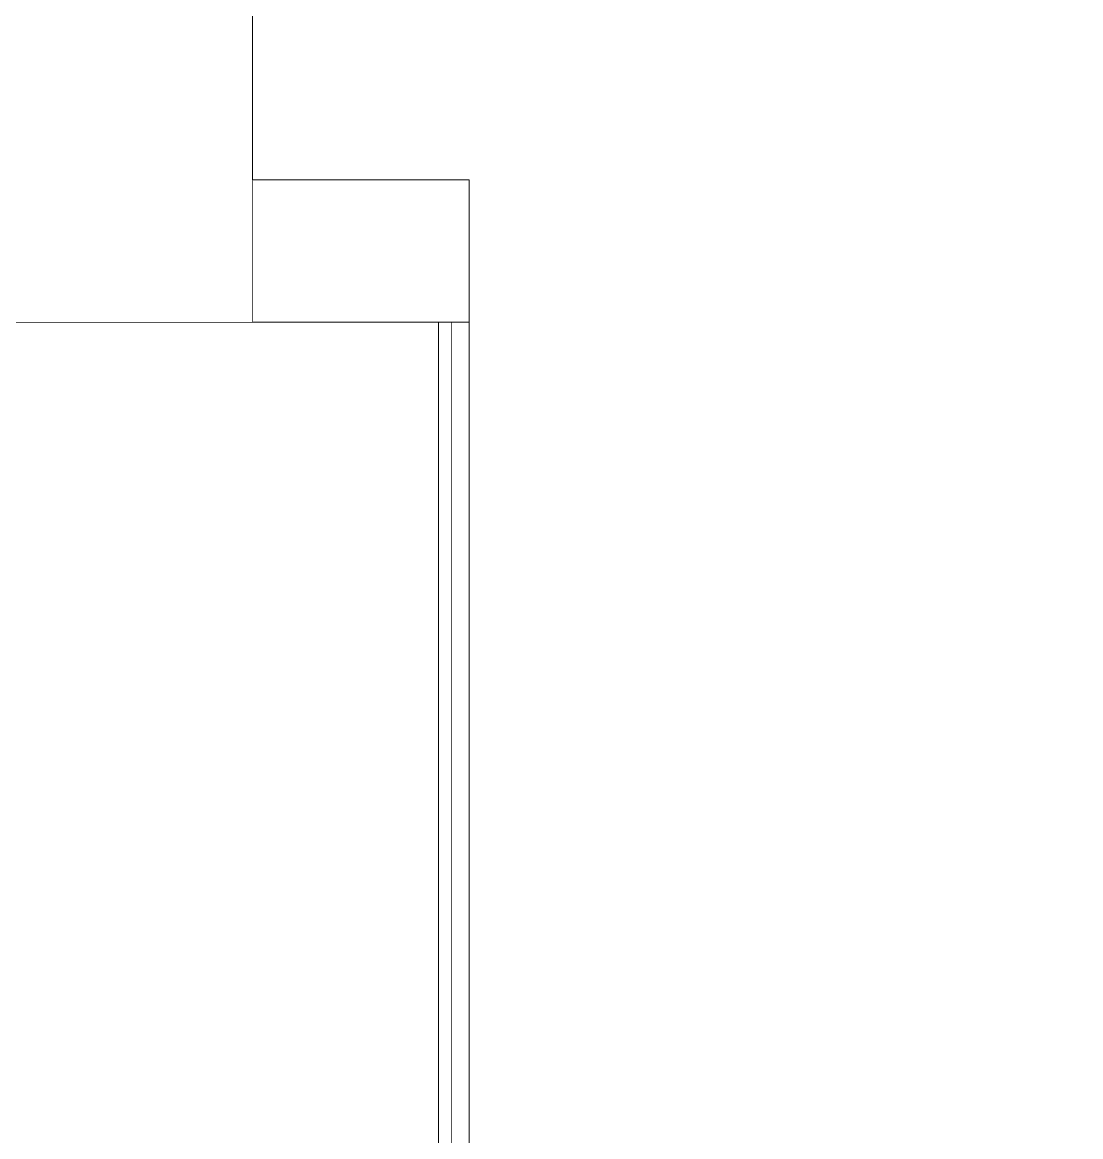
# Model space of a CAD drawing. Header units: millimetres. Extents: x -2171 to 1563, y -1758 to -1505.
# Drawn here: x -163.49 to -162.97, y -1729.504 to -1728.957 of the extents above; entities that cross this region are included whole.
import ezdxf

# ---------------------------------------------------------------- set-up
doc = ezdxf.new("R2010")
doc.units = ezdxf.units.MM
doc.linetypes.add('Wipeout_Contour', pattern=[1000, 0, -1000])
for name, color, linetype, lineweight, true_color in [('2D Drafting - General_Pen_No__87', 251, 'Continuous', 9, 0x6a6a6a), ('Interior - Stair & Railing_Pen_No__11', 49, 'Continuous', 13, 0x464646), ('Structural - Bearing_Pen_No__87', 251, 'Continuous', 9, 0x6a6a6a)]:
    doc.layers.add(name, color=color, linetype=linetype, lineweight=lineweight, true_color=true_color)
doc.layers.add('Interior - Stair & Railing', color=7, linetype='Continuous')
doc.layers.add('Structural - Bearing', color=7, linetype='Continuous')

# ---------------------------------------------------------------- blocks, each defined once
blk = doc.blocks.new('Section Element_72_1')
at = {"color": 254, "linetype": 'Wipeout_Contour', "lineweight": 0, "ltscale": 248643.697714}
blk.add_wipeout([(-10092, 28480), (-10092, 25400), (-9985.5, 25400), (-9985.5, 24520), (-9238, 24520), (-7500, 24520), (-7500, 27020), (-7408, 27020), (-7408, 28480)], dxfattribs=at).dxf.layer = 'Structural - Bearing'
at = {"layer": 'Structural - Bearing_Pen_No__87', "color": 251, "linetype": 'Continuous', "lineweight": 9, "true_color": 0x6a6a6a}
blk.add_line((-10092, 28480), (-10092, 24520), dxfattribs=at)
blk = doc.blocks.new('Section Element_378_1')
at = {"color": 254, "linetype": 'Wipeout_Contour', "lineweight": 0, "ltscale": 119349.026722}
blk.add_wipeout([(-21258.76, 25400), (-21258.76, 24520), (-9994, 24520), (-9994, 25400)], dxfattribs=at).dxf.layer = 'Interior - Stair & Railing'
at = {"layer": 'Interior - Stair & Railing_Pen_No__11', "color": 49, "linetype": 'Continuous', "lineweight": 13, "true_color": 0x464646}
for p, q in [((-9994, 25400), (-21258.76, 25400)), ((-9994, 24520), (-9994, 25400))]:
    blk.add_line(p, q, dxfattribs=at)
blk = doc.blocks.new('Section Element_379_1')
at = {"layer": 'Interior - Stair & Railing_Pen_No__11', "color": 49, "linetype": 'Continuous', "lineweight": 13, "true_color": 0x464646}
blk.add_line((-10000.5, 24520), (-10000.5, 25400), dxfattribs=at)
at = {"color": 254, "linetype": 'Wipeout_Contour', "lineweight": 0, "ltscale": 107541.516659}
blk.add_wipeout([(-9994, 25400), (-9994, 24520), (-9985.5, 24520), (-9985.5, 25400)], dxfattribs=at).dxf.layer = 'Interior - Stair & Railing'
at = {"layer": 'Interior - Stair & Railing_Pen_No__11', "color": 49, "linetype": 'Continuous', "lineweight": 13, "true_color": 0x464646}
for p in [(-9994, 25400), (-9985.5, 24520)]:
    blk.add_line(p, (-9985.5, 25400), dxfattribs=at)
blk = doc.blocks.new('Section Element_381_1')
at = {"color": 254, "linetype": 'Wipeout_Contour', "lineweight": 0, "ltscale": 111485.658198}
blk.add_wipeout([(-10092, 26500), (-10242, 26500), (-10242, 25400), (-10092, 25400)], dxfattribs=at).dxf.layer = 'Structural - Bearing'

msp = doc.modelspace()

# ---------------------------------------------------------------- block references
at = {"layer": 'Structural - Bearing', "lineweight": 0, "xscale": 0.001, "yscale": 0.001, "zscale": 0.001}
msp.add_blockref('Section Element_72_1', (-153.28531, -1754.50411), dxfattribs=at)

# ---------------------------------------------------------------- next in the draw order: block references
at = {"layer": 'Interior - Stair & Railing', "lineweight": 0, "xscale": 0.001, "yscale": 0.001, "zscale": 0.001}
msp.add_blockref('Section Element_378_1', (-153.28531, -1754.50411), dxfattribs=at)

# ---------------------------------------------------------------- next in the draw order: block references
msp.add_blockref('Section Element_379_1', (-153.28531, -1754.50411), dxfattribs=at)
at = {"layer": 'Structural - Bearing', "lineweight": 0, "xscale": 0.001, "yscale": 0.001, "zscale": 0.001}
msp.add_blockref('Section Element_381_1', (-153.28531, -1754.50411), dxfattribs=at)

# ---------------------------------------------------------------- next in the draw order: linework, layer by layer
at = {"layer": '2D Drafting - General_Pen_No__87', "color": 251, "linetype": 'Continuous', "lineweight": 9, "true_color": 0x6a6a6a, "flags": 128}
msp.add_lwpolyline([(-160.68131, -1725.80411), (-163.37731, -1725.80411), (-163.37731, -1729.03411), (-163.27081, -1729.03411), (-163.27081, -1729.98411), (-154.33531, -1729.98411), (-154.33531, -1728.85411), (-153.33531, -1728.85411), (-153.33531, -1729.98411), (-152.94331, -1729.98411), (-152.94331, -1727.15411), (-160.68131, -1727.15411)], close=True, dxfattribs=at)

doc.saveas('drawing.dxf')
